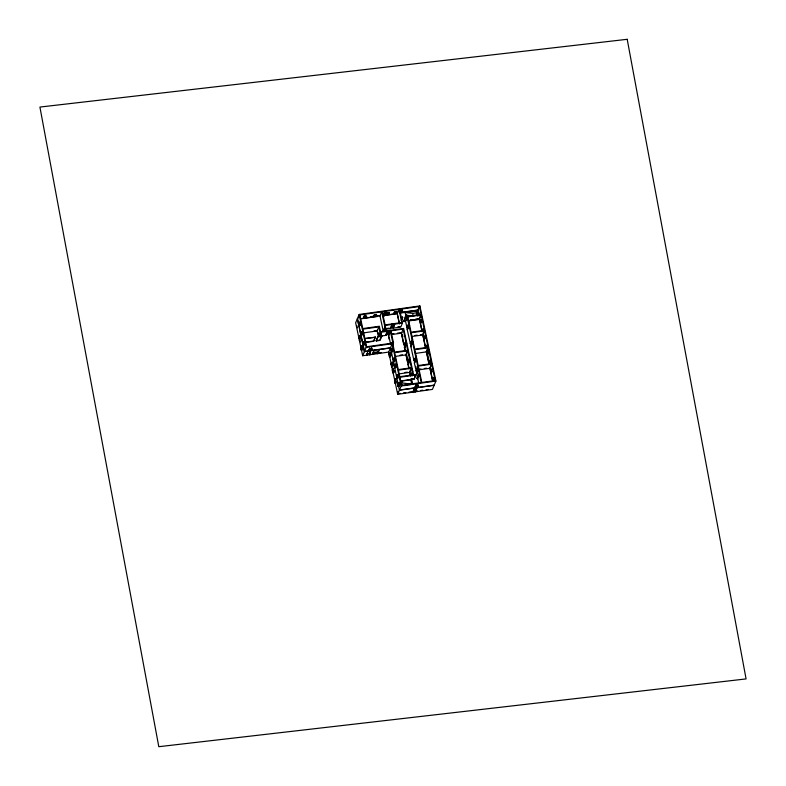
<?xml version="1.0" encoding="UTF-8"?>
<svg xmlns="http://www.w3.org/2000/svg" width="786" height="786" viewBox="0 0 786 786"><rect width="100%" height="100%" fill="white"/><g stroke="black" fill="none" stroke-linecap="round" stroke-linejoin="round"><path stroke-width="1.18" d="M388.687 352.079L397.706 394.287L432.428 389.404L435.916 381.043L419.871 305.911L359.153 314.459L355.655 322.81L362.69 355.734L388.687 352.079L392.185 343.718L366.188 347.383L362.69 355.734M358.563 317.976L359.841 314.921L381.701 311.846L385.788 330.975L380.503 331.712L379.333 326.249L362.759 328.577L359.841 314.921M360.106 322.122L358.966 322.289L358.465 323.734L359.615 323.577M358.966 322.289L359.428 324.471L358.868 325.817L360.017 325.65M362.12 331.554L360.98 331.712L360.42 333.058L361.56 332.891M359.683 336.192L358.907 338.049L360.263 336.113L359.683 336.192L360.126 338.235L359.349 340.092M360.98 331.712L361.442 333.893L360.882 335.239L362.032 335.082M359.418 340.436L361.128 336.359M362.346 349.858L361.206 350.025L360.627 347.294L361.265 345.742L362.415 345.585L362.798 347.402M362.425 345.82L361.275 345.978L360.686 347.402L361.825 347.235L360.627 347.294M364.252 341.527L363.112 341.684L362.611 343.128L363.751 342.971M361.265 345.742L361.855 348.473L361.196 349.79L362.336 349.632M363.112 341.684L363.574 343.865L363.014 345.211L364.154 345.054M361.206 350.025L361.855 348.473L361.275 345.978M383.224 331.014L384.57 329.079L383.224 331.014L379.992 315.923L381.701 311.846M383.136 315.481L384.845 311.403L382.271 311.767L385.071 324.883L401.793 322.525L398.983 309.409L385.985 311.246L384.393 315.864L383.136 315.481L397.284 313.486L398.983 309.409M383.254 316.031L384.845 311.403M367.435 352.56L367.023 355.203L366.787 354.113M378.341 336.418L380.62 332.262L378.341 336.418L377.172 330.955L378.881 326.878L362.877 329.128L364.861 338.422L375.344 337.223L373.645 341.301L365.529 342.441M371.798 347.923L371.473 350.35L369.184 350.674L369.508 348.237M373.645 341.301L375.286 336.948M384.393 315.864L385.985 311.246M371.591 348.011L371.316 350.31L371.09 349.22M387.243 312.828L386.732 314.036L388.657 313.771L389.168 312.553M370.294 352.157L369.882 354.8L369.646 353.71M390.357 330.326L390.475 330.877L380.905 332.223L381.78 336.32L380.07 340.397L376.219 340.937L377.86 336.585L381.436 336.084L380.62 332.262M376.219 340.937L377.86 336.585M379.648 333.755L378.793 335.789L378.095 332.507M379.196 336.3L380.905 332.223M374.107 350.291L372.407 354.368L372.289 353.828M372.859 353.739L373.635 351.882L372.977 354.29M380.159 339.139L381.436 336.084M384.58 331.368L386.005 329.255M377.919 351.283L377.26 353.69L378.037 351.833L373.753 352.433M394.67 311.777L394.159 312.995L396.095 312.72L396.596 311.511M379.54 349.534L377.83 353.602L377.712 353.061L373.37 353.671M386.221 333.785L387.498 330.729L385.906 335.357L385.798 334.807L386.27 335.298L380.316 336.143M386.27 335.298L386.928 332.9M388.196 335.033L389.787 330.405L388.078 334.482L388.765 334.954L388.294 334.453L388.412 335.003L389.188 333.146L387.046 333.441M385.818 329.177L390.839 328.469L391.507 326.062L393.648 325.758L392.99 328.165L400.772 327.074L402.481 322.997L401.371 317.799L402.658 317.623L402.54 317.072L401.253 317.259L399.563 309.33L419.419 306.54L421.109 314.459L405.399 316.67L403.808 321.297L405.517 321.052L407.227 316.974L405.507 317.22L403.808 321.297M390.475 330.877L388.628 334.974L390.613 344.258M389.198 334.895L390.907 330.818L403.189 329.088L407.708 350.261L406.008 354.339M392.99 328.165L393.648 325.758M399.308 312.327L401.587 312.013L401.921 309.576M401.263 320.128L402.54 317.072M401.371 320.678L402.658 317.623M405.055 312.592L412.601 313.349L416.816 312.759L417.504 315.982M390.593 356.726L389.453 356.883L388.874 354.152L389.522 352.6L390.662 352.442L391.055 354.26M392.646 345.015L393.501 342.971L390.907 330.818M388.932 354.26L389.532 352.835L390.671 352.678M392.548 348.277L391.399 348.444L390.839 349.78L391.978 349.623M408.072 316.414L405.94 316.139L406.264 315.363L413.731 316.336L406.224 315.166L405.684 315.962L408.032 316.208M405.9 315.933L406.224 315.166L406.716 317.446M389.532 352.835L390.043 355.233L389.443 356.648L390.583 356.49M391.399 348.444L391.87 350.625L391.31 351.971L392.45 351.804M389.453 356.883L390.102 355.331L389.522 352.6M406.519 319.951L407.796 316.896L421.227 315.009L424.499 330.307L411.068 332.193L407.796 316.896M406.215 340.476L404.004 344.975L401.489 333.166L403.189 329.088M392.695 366.561L391.556 366.718L390.976 363.987L391.615 362.444L392.764 362.277M391.625 362.67L391.035 364.095L392.175 363.938L392.686 366.325L391.546 366.482L392.135 365.068L391.625 362.67L392.774 362.513M392.941 359.615L393.501 358.278L394.641 358.111M408.229 325.473L406.873 327.408L407.659 325.551L408.091 327.595L407.315 329.452M393.501 358.278L393.973 360.46L393.403 361.806L394.552 361.639M391.556 366.718L392.204 365.176L391.615 362.444M407.384 329.796L409.663 325.64M394.041 368.29L392.902 368.447L392.322 370.108L393.462 369.941M394.287 365.736L394.788 364.291L395.928 364.124M416.344 313.879L419.419 306.54M419.871 305.911L418.083 310.195L399.376 312.828M404.004 344.975L404.78 343.118L405.222 345.172L404.446 347.029L405.311 351.057M393.983 372.574L392.843 372.731L393.422 371.08L392.912 368.683L394.051 368.526M418.398 314.086L418.899 312.641L419.36 314.822M419.321 318.743L420.687 315.481M422.033 330.857L419.518 319.087L421.227 315.009M396.262 378.675L395.122 378.832L394.533 380.483L395.682 380.326M398.148 374.509L396.999 374.667L396.439 376.013L397.588 375.855M412.581 339.306L410.302 343.462L410.95 343.718L410.38 343.796L411.157 341.939L411.589 343.993L410.813 345.85L411.461 346.115L410.891 346.194L413.161 342.038M408.327 362.454L407.757 362.533L406.126 354.879L407.826 350.802L394.68 352.659L398.305 369.597L411.442 367.75L407.826 350.802M420.559 320.993L421.06 319.784M396.203 382.949L395.053 383.116L395.643 381.456L395.132 379.068L396.272 378.911M420.952 322.84L421.463 321.621M399.19 386.093L398.05 386.25L397.657 384.403L398.158 382.959L399.298 382.802L399.76 384.983L399.2 386.329L398.06 386.486L397.588 384.305L398.738 384.138M398.06 386.486L398.561 385.042L399.76 384.983M409.064 368.663L408.091 364.105L408.867 362.248L408.425 360.194L407.649 362.051L408.995 360.116M408.16 364.449L410.439 360.283M422.475 330.179L423.035 328.833L423.507 331.024M422.544 330.287L423.045 329.069M401.508 382.969L402.363 380.935M397.706 394.287L401.204 385.936L392.185 343.718M423.644 332.35L422.789 334.384L420.549 334.698M425.658 347.815L422.907 334.934L424.607 330.857L411.186 332.743L414.684 349.141L428.115 347.245L424.607 330.857M413.996 360.735L415.342 358.799L413.996 360.735L410.685 345.85M424.057 337.39L424.568 336.172M409.742 371.817L411.442 367.75M412.778 371.218L410.498 375.374L409.86 372.368L411.559 368.29L398.423 370.137L399.819 376.7L412.964 374.853L411.559 368.29M414.438 362.788L415.214 360.931L414.772 358.878M414.507 363.132L416.786 358.976M424.961 338.019L424.46 339.464L423.998 337.282L424.558 335.936L425.02 338.127M410.577 375.718L411.923 373.772L412.355 375.826M411.147 375.629L411.923 373.772M410.714 379.756L411.373 378.881L411.982 384.03M411.373 378.881L411.746 382.939M426.041 346.675L426.543 345.231L427.004 347.412M416.216 371.12L417.562 369.184L416.216 371.12L414.301 362.788M411.726 383.853L412.051 383.077L404.849 385.661M400.516 381.004L414.232 379.068L415.823 374.45L413.534 374.765L403.64 328.46L386.358 330.886L385.189 325.424L402.481 322.997M414.232 379.068L415.823 374.45M417.228 378.646L419.508 374.49L417.228 378.646L416.993 369.263M416.727 373.517L418.427 369.44L420.952 368.978M426.405 351.322L428.115 347.245M429.185 364.321L426.523 351.873L428.232 347.795L414.802 349.682L418.181 365.529L431.612 363.643L428.232 347.795M427.27 352.413L427.771 351.204M417.12 378.105L419.39 373.94L407.227 316.974M417.69 378.017L419.39 373.94M427.663 354.26L428.174 353.042M414.477 388.097L412.768 392.175L412.65 391.625M413.908 390.259L416.049 389.964L415.932 389.414L413.79 389.718L413.131 392.126L413.014 391.575M415.352 387.469L415.676 385.032L417.965 384.708L417.641 387.144L415.352 387.469L415.116 386.368M415.558 387.38L415.833 385.071L417.759 384.796L417.484 387.105L415.558 387.38L415.322 386.28M416.364 389.188L415.273 391.821L415.932 389.414M429.372 362.248L429.873 361.039M429.765 364.095L430.266 362.886M430.335 366.698L431.612 363.643M432.772 381.141L430.021 368.261L431.73 364.183L418.299 366.08L421.807 382.468L435.228 380.581L431.73 364.183M431.121 370.442L431.622 369.233M431.514 372.289L431.612 368.998L431.052 370.344L431.524 372.525L432.084 371.189M432.988 379.186L433.499 377.978M433.381 381.033L433.892 379.825M407.973 384.757L412.306 383.254M409.712 384.796L412.09 383.283L411.157 378.911M384.963 311.954L386.103 311.787M399.897 310.48L401.833 310.215L401.322 311.423L399.396 311.698M399.278 311.148L402.157 310.666M376.366 314.547L374.441 314.822L373.93 316.031L375.855 315.766L376.573 314.459L374.283 314.783L373.723 316.129L376.013 315.805M399.514 312.239L401.44 311.973L401.715 309.664M364.733 317.505L367.16 317.161M370.805 316.65L373.232 316.306M375.669 315.972L378.095 315.628M399.956 312.553L418.172 309.989M360.568 318.654L379.992 315.923M400.192 313.083L417.71 310.617L418.683 315.147M361.698 318.694L377.476 316.473M385.228 315.382L397.195 313.693M404.878 312.612L417.621 310.824L418.791 315.933M358.976 322.525L360.116 322.358M405.488 316.365L408.671 315.923M358.406 323.626L359.546 323.468M360.509 324.205L359.369 324.363L358.858 325.581L360.008 325.414M359.428 324.471L360.577 324.313M403.69 320.747L406.107 320.413M410.263 319.823L412.552 319.499M415.774 319.047L418.26 318.703M408.327 320.659L419.518 319.087M405.468 321.395L403.749 321.641L403.631 321.091M408.278 321.002L419.469 319.43L422.102 331.8M409.084 322.908L406.804 327.064L407.453 327.33M385.425 326.514L383.175 330.808L383.745 330.729M384.885 326.74L385.454 326.652M391.615 326.612L393.766 326.308M362.13 331.79L360.99 331.947L360.479 333.156L361.629 332.999L362.022 334.846L360.872 335.003L361.383 333.795L362.523 333.628L361.442 333.893M386.869 328.46L389.198 328.135M392.872 327.615L393.344 328.116L394.936 323.488M397.795 326.927L400.084 326.603M374.077 330.827L377.624 330.326M363.456 332.881L377.172 330.955M361.118 333.549L358.838 337.705L359.477 337.97M383.146 330.68L383.794 330.935M391.546 334.001L393.855 333.677M397.323 333.185L401.941 332.537M391.428 334.581L401.489 333.166M375.344 337.223L364.92 338.687L366.64 346.754L391.212 343.295L391.094 342.745L392.813 342.509L390.328 330.896M377.919 336.86L381.78 336.32M363.122 341.92L364.262 341.763M365.47 342.165L373.586 341.026M376.16 340.662L379.726 340.161M414.959 335.484L417.189 335.17M362.552 343.03L363.692 342.863M411.717 336.506L422.907 334.934M364.655 343.6L363.515 343.767L363.004 344.975L364.144 344.818M363.574 343.865L364.714 343.708M393.501 342.971L392.646 343.089L394.572 352.108L407.708 350.261M361.786 348.365L362.994 348.316M406.794 343.207L404.515 347.373L405.095 347.284L404.446 347.029M369.744 349.338L372.033 349.013M371.827 349.102L368.948 349.583L369.184 350.674M411.589 343.993L412.169 343.914M390.396 348.002L364.39 351.656L357.365 318.743M392.558 348.512L391.408 348.679L390.907 349.888L392.047 349.731M411.009 346.734L411.579 346.655M404.603 347.776L405.173 347.697M367.671 353.661L370.53 353.258M392.951 350.36L391.801 350.517L391.3 351.735L392.44 351.568M391.87 350.625L393.01 350.468M378.862 352.894L381.141 352.58M388.874 354.152L390.072 354.093M390.043 355.233L391.182 355.066M390.102 355.331L391.241 355.174M400.035 355.174L402.422 354.84M415.332 353.445L426.523 351.873M395.368 356.392L406.126 354.879M416.207 356.264L413.927 360.42L414.566 360.656M394.15 359.566L393 359.723L393.511 358.514L394.651 358.347L395.044 360.194L393.904 360.352L393.393 361.57L394.543 361.413M409.86 357.551L407.58 361.717L408.219 361.973M393.973 360.46L395.112 360.302M390.976 363.987L392.116 363.83M394.798 364.527L395.938 364.36M392.135 365.068L393.285 364.9M392.204 365.176L393.344 365.009L392.961 363.191M394.228 365.628L395.427 365.578M408.091 364.105L408.73 364.36M396.331 366.207L395.191 366.364L394.69 367.819L395.83 367.651L395.368 365.47M396.399 366.315L395.25 366.473L394.788 364.291M394.68 367.583L395.82 367.416M393.403 369.833L392.253 370L392.843 372.731M418.417 366.62L416.138 370.776L416.708 370.697M393.422 371.08L394.562 370.913M394.631 371.021L393.481 371.179L392.902 368.447M392.833 372.495L393.973 372.338M424.312 368.506L426.552 368.192M430.021 368.261L416.6 370.157L416.786 371.041M404.957 372.495L407.354 372.161M399.101 373.881L409.86 372.368M417.425 371.316L418.005 371.238M398.158 374.745L397.009 374.902L396.508 376.121L397.647 375.954M416.649 373.173L417.219 373.095M412.788 374.028L413.357 373.949M398.61 376.69L397.402 376.749L396.91 378.194L398.05 378.037M415.941 374.991L399.936 377.241L401.656 385.307L421.227 382.546L419.508 374.49M396.901 377.958L398.04 377.801M395.613 380.218L394.474 380.385L395.053 383.116M411.835 378.842L414.114 378.528M395.643 381.456L396.851 381.406M400.251 381.23L412.964 379.442M417.749 378.911L417.061 378.439M395.044 382.88L396.193 382.713M398.158 383.195L399.308 383.037M397.657 384.403L398.797 384.246M407.728 384.02L411.265 383.519M401.204 385.936L435.916 381.043M415.912 386.123L418.201 385.798M399.494 390.003L434.216 385.12M434.127 385.327L399.416 390.21L390.485 347.795L364.478 351.45L357.453 318.536M400.27 393.364L398.158 393.668L397.706 391.516M403.483 392.912L405.802 392.587M409.034 392.135L411.51 391.782M415.155 391.271L415.627 391.772L417.219 387.144M420.539 390.514L422.78 390.2M426.14 389.728L428.38 389.414M409.015 383.833L401.548 382.87L402.147 385.69M427.849 355.311L428.861 360.076M422.701 334.59L425.452 347.471M426.317 351.529L428.979 363.977M429.824 367.927L432.477 380.345M412.601 313.349L413.2 316.169M418.82 374.028L418.938 374.568M406.008 315.196L406.48 317.377M405.144 312.386L406.107 316.915M405.399 316.67L405.507 317.22M415.774 366.325L416.246 368.516M405.517 321.052L406.873 327.408M406.853 327.909L410.38 343.796M417.808 378.567L418.712 383.44M401.204 310.873L401.587 312.013M417.258 386.014L417.641 387.144M417.445 390.947L417.562 391.497M399.632 309.9L399.868 310.991M414.595 391.349L414.703 391.9M402.403 334.718L402.874 336.909M406.617 354.457L407.639 359.241M397.284 313.486L399.317 323.026M397.441 314.842L399.396 323.979M401.312 332.959L403.749 344.386M404.348 347.166L405.045 350.448M406.097 355.36L407.551 362.189M407.924 363.918L408.936 368.654M410.007 373.664L410.469 375.855M410.803 379.55L411.697 384.364M392.076 323.891L390.485 328.519L390.367 327.968L390.839 328.469M396.999 374.667L397.47 376.858M388.638 336.998L389.099 339.179M398.158 382.959L398.62 385.14M395.122 378.832L395.702 381.564M384 329.157L384.433 331.211M378.881 326.878L380.041 332.34M371.238 349.259L371.473 350.35M369.666 348.277L369.391 350.585L369.155 349.495M370.088 352.256L369.725 354.761L369.489 353.671M367.583 352.6L367.229 355.115L366.993 354.024M359.153 314.459L366.188 347.383M356.834 325.561L357.325 327.85M359.988 340.358L360.342 341.998M363.997 316.227L363.437 317.573L365.726 317.249L366.286 315.913L363.997 316.227M364.154 316.267L363.643 317.485L365.569 317.21L366.08 316.001L364.154 316.267M387.085 312.789L386.525 314.125L388.815 313.81L389.375 312.464L387.085 312.789M394.513 311.737L393.953 313.083L396.242 312.759L396.802 311.423L394.513 311.737M421.05 319.548L420.49 320.885L420.962 323.075L421.522 321.729L421.05 319.548M427.761 350.969L427.201 352.305L427.672 354.496L428.232 353.15L427.761 350.969M429.863 360.803L429.303 362.14L429.775 364.331L430.335 362.985L429.863 360.803M433.489 377.742L432.919 379.088L433.391 381.269L433.951 379.923L433.489 377.742M627.199 39.3L39.919 107.063L158.801 746.7L746.081 678.917L627.199 39.3"/></g></svg>
